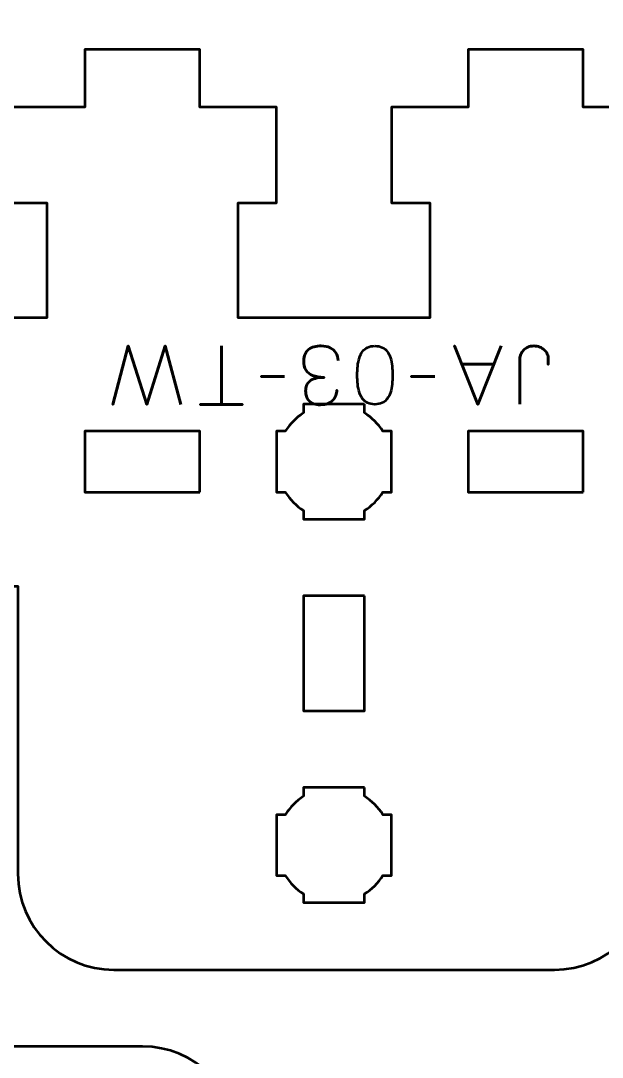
# Model space of a CAD drawing. Header units: centimetres. Extents: x -21 to 0, y -29.7 to 0.
# Drawn here: x -14.04 to -11, y -24.46 to -19.05 of the extents above; entities that cross this region are included whole.
import ezdxf

# ---------------------------------------------------------------- set-up
doc = ezdxf.new("R2010")
doc.units = ezdxf.units.CM
doc.header["$MEASUREMENT"] = 0
doc.layers.add('Layer 1', color=7, linetype='Continuous')

msp = doc.modelspace()

# ---------------------------------------------------------------- linework, layer by layer
at = {"layer": 'Layer 1', "color": 1, "lineweight": 53}
msp.add_open_spline([(-21.00003, -29.19995), (-21.00003, -29.19995), (-21.00003, -3.49992), (-21.00003, -3.49992), (-21.00003, -3.49992), (-21.00003, -3.41709), (-20.93286, -3.34992), (-20.85003, -3.34992), (-20.85003, -3.34992), (-20.7672, -3.34992), (-20.70003, -3.28275), (-20.70003, -3.19992), (-20.70003, -3.19992), (-20.70003, -3.11709), (-20.7672, -3.04992), (-20.85003, -3.04992), (-20.85003, -3.04992), (-20.93286, -3.04992), (-21.00003, -2.98275), (-21.00003, -2.89992), (-21.00003, -2.89992), (-21.00003, -2.81709), (-20.93286, -2.74992), (-20.85003, -2.74992), (-20.85003, -2.74992), (-20.7672, -2.74992), (-20.70003, -2.68275), (-20.70003, -2.59992), (-20.70003, -2.59992), (-20.70003, -2.51709), (-20.7672, -2.44992), (-20.85003, -2.44992), (-20.85003, -2.44992), (-20.93286, -2.44992), (-21.00003, -2.38275), (-21.00003, -2.29992), (-21.00003, -2.29992), (-21.00003, -2.21709), (-20.93286, -2.14992), (-20.85003, -2.14992), (-20.85003, -2.14992), (-20.7672, -2.14992), (-20.70003, -2.08275), (-20.70003, -1.99992), (-20.70003, -1.99992), (-20.70003, -1.91709), (-20.7672, -1.84992), (-20.85003, -1.84992), (-20.85003, -1.84992), (-20.93286, -1.84992), (-21.00003, -1.78275), (-21.00003, -1.69992), (-21.00003, -1.69992), (-21.00003, -1.61709), (-20.93286, -1.54992), (-20.85003, -1.54992), (-20.85003, -1.54992), (-20.7672, -1.54992), (-20.70003, -1.48275), (-20.70003, -1.39992), (-20.70003, -1.39992), (-20.70003, -1.31709), (-20.7672, -1.24992), (-20.85003, -1.24992), (-20.85003, -1.24992), (-20.93286, -1.24992), (-21.00003, -1.18275), (-21.00003, -1.09992), (-21.00003, -1.09992), (-21.00003, -1.09992), (-21.00003, -0.49992), (-21.00003, -0.49992), (-21.00003, -0.49992), (-21.00003, -0.22295), (-20.77694, 0.00004), (-20.49994, 0.00004), (-20.49994, 0.00004), (-20.49994, 0.00004), (-0.50008, 0.00004), (-0.50008, 0.00004), (-0.50008, 0.00004), (-0.22294, 0.00004), (0.00002, -0.22295), (0.00002, -0.49992), (0.00002, -0.49992), (0.00002, -0.49992), (0.00002, -29.19995), (0.00002, -29.19995), (0.00002, -29.19995), (0.00002, -29.47695), (-0.22294, -29.70004), (-0.50008, -29.70004), (-0.50008, -29.70004), (-0.50008, -29.70004), (-20.49994, -29.70004), (-20.49994, -29.70004), (-20.49994, -29.70004), (-20.77694, -29.70004), (-21.00003, -29.47695), (-21.00003, -29.19995)], degree=3, knots=[0, 0, 0, 0, 0.04, 0.04, 0.04, 0.04, 0.08, 0.08, 0.08, 0.08, 0.12, 0.12, 0.12, 0.12, 0.16, 0.16, 0.16, 0.16, 0.2, 0.2, 0.2, 0.2, 0.24, 0.24, 0.24, 0.24, 0.28, 0.28, 0.28, 0.28, 0.32, 0.32, 0.32, 0.32, 0.36, 0.36, 0.36, 0.36, 0.4, 0.4, 0.4, 0.4, 0.44, 0.44, 0.44, 0.44, 0.48, 0.48, 0.48, 0.48, 0.52, 0.52, 0.52, 0.52, 0.56, 0.56, 0.56, 0.56, 0.6, 0.6, 0.6, 0.6, 0.64, 0.64, 0.64, 0.64, 0.68, 0.68, 0.68, 0.68, 0.72, 0.72, 0.72, 0.72, 0.76, 0.76, 0.76, 0.76, 0.8, 0.8, 0.8, 0.8, 0.84, 0.84, 0.84, 0.84, 0.88, 0.88, 0.88, 0.88, 0.92, 0.92, 0.92, 0.92, 0.96, 0.96, 0.96, 0.96, 1, 1, 1, 1], dxfattribs=at)
at = {"layer": 'Layer 1', "lineweight": 53}
for points, knots in [([(-11.24995, -23.99999), (-10.97386, -23.99999), (-10.74995, -23.77608), (-10.74995, -23.49999), (-10.74995, -23.49999), (-10.74995, -23.49999), (-10.74995, -21.99999), (-10.74995, -21.99999), (-10.74995, -21.99999), (-10.74995, -21.99999), (-9.5999, -21.99999), (-9.5999, -21.99999), (-9.5999, -21.99999), (-9.32674, -21.99999), (-9.10468, -21.78079), (-9.1, -21.50874), (-9.1, -21.50874), (-9.1, -21.50874), (-9.6999, -21.50874), (-9.6999, -21.50874), (-9.6999, -21.50874), (-9.6999, -21.50874), (-9.6999, -21.19124), (-9.6999, -21.19124), (-9.6999, -21.19124), (-9.6999, -21.19124), (-9.10182, -21.19124), (-9.10182, -21.19124), (-9.10182, -21.19124), (-9.10182, -21.19124), (-9.1124, -19.19999), (-9.1124, -19.19999), (-9.1124, -19.19999), (-9.1124, -19.19999), (-9.6999, -19.19999), (-9.6999, -19.19999), (-9.6999, -19.19999), (-9.6999, -19.19999), (-9.6999, -19.49999), (-9.6999, -19.49999), (-9.6999, -19.49999), (-9.6999, -19.49999), (-10.09991, -19.49999), (-10.09991, -19.49999), (-10.09991, -19.49999), (-10.09991, -19.49999), (-10.09991, -19.99999), (-10.09991, -19.99999), (-10.09991, -19.99999), (-10.09991, -19.99999), (-9.89991, -20), (-9.89991, -20), (-9.89991, -20), (-9.89991, -20), (-9.89991, -20.59999), (-9.89991, -20.59999), (-9.89991, -20.59999), (-10.28324, -20.59999), (-10.51659, -20.59999), (-10.89992, -20.59999), (-10.89992, -20.59999), (-10.89992, -20.59999), (-10.89992, -20), (-10.89992, -20), (-10.89992, -20), (-10.89992, -20), (-10.69992, -19.99999), (-10.69992, -19.99999), (-10.69992, -19.99999), (-10.69992, -19.99999), (-10.69992, -19.49998), (-10.69992, -19.49998), (-10.69992, -19.49998), (-10.69992, -19.49998), (-11.09993, -19.49999), (-11.09993, -19.49999), (-11.09993, -19.49999), (-11.09993, -19.49999), (-11.09993, -19.19999), (-11.09993, -19.19999), (-11.09993, -19.19999), (-11.09993, -19.19999), (-11.69994, -19.19999), (-11.69994, -19.19999), (-11.69994, -19.19999), (-11.69994, -19.19999), (-11.69994, -19.49999), (-11.69994, -19.49999), (-11.69994, -19.49999), (-11.69994, -19.49999), (-12.09994, -19.49999), (-12.09994, -19.49999), (-12.09994, -19.49999), (-12.09994, -19.49999), (-12.09994, -19.99999), (-12.09994, -19.99999), (-12.09994, -19.99999), (-12.09994, -19.99999), (-11.89994, -20), (-11.89994, -20), (-11.89994, -20), (-11.89994, -20), (-11.89994, -20.59999), (-11.89994, -20.59999), (-11.89994, -20.59999), (-12.28328, -20.59999), (-12.51662, -20.59999), (-12.89996, -20.59999), (-12.89996, -20.59999), (-12.89996, -20.59999), (-12.89996, -20), (-12.89996, -20), (-12.89996, -20), (-12.89996, -20), (-12.69996, -19.99999), (-12.69996, -19.99999), (-12.69996, -19.99999), (-12.69996, -19.99999), (-12.69996, -19.49998), (-12.69996, -19.49998), (-12.69996, -19.49998), (-12.69996, -19.49998), (-13.09996, -19.49999), (-13.09996, -19.49999), (-13.09996, -19.49999), (-13.09996, -19.49999), (-13.09996, -19.19999), (-13.09996, -19.19999), (-13.09996, -19.19999), (-13.09996, -19.19999), (-13.69997, -19.19999), (-13.69997, -19.19999), (-13.69997, -19.19999), (-13.69997, -19.19999), (-13.69997, -19.49999), (-13.69997, -19.49999), (-13.69997, -19.49999), (-13.69997, -19.49999), (-14.09998, -19.49999), (-14.09998, -19.49999), (-14.09998, -19.49999), (-14.09998, -19.49999), (-14.09998, -19.99999), (-14.09998, -19.99999), (-14.09998, -19.99999), (-14.09998, -19.99999), (-13.89998, -20), (-13.89998, -20), (-13.89998, -20), (-13.89998, -20), (-13.89998, -20.59999), (-13.89998, -20.59999), (-13.89998, -20.59999), (-14.28331, -20.59999), (-14.51666, -20.59999), (-14.89999, -20.59999), (-14.89999, -20.59999), (-14.89999, -20.59999), (-14.89999, -20), (-14.89999, -20), (-14.89999, -20), (-14.89999, -20), (-14.69999, -19.99999), (-14.69999, -19.99999), (-14.69999, -19.99999), (-14.69999, -19.99999), (-14.69999, -19.49998), (-14.69999, -19.49998), (-14.69999, -19.49998), (-14.69999, -19.49998), (-15.1, -19.49999), (-15.1, -19.49999), (-15.1, -19.49999), (-15.1, -19.49999), (-15.1, -19.19999), (-15.1, -19.19999), (-15.1, -19.19999), (-15.1, -19.19999), (-15.70001, -19.19999), (-15.70001, -19.19999), (-15.70001, -19.19999), (-15.70001, -19.19999), (-15.70001, -19.49999), (-15.70001, -19.49999), (-15.70001, -19.49999), (-15.70001, -19.49999), (-15.70001, -19.49998), (-15.70001, -19.49998), (-15.70001, -19.49998), (-15.70001, -19.49998), (-15.70001, -21.19124), (-15.70001, -21.19124), (-15.70001, -21.19124), (-15.70001, -21.19124), (-15.1, -21.19124), (-15.1, -21.19124), (-15.1, -21.19124), (-15.1, -21.19124), (-15.1, -21.50874), (-15.1, -21.50874), (-15.1, -21.50874), (-15.1, -21.50874), (-15.6999, -21.50874), (-15.6999, -21.50874), (-15.6999, -21.50874), (-15.69522, -21.78079), (-15.47316, -21.99999), (-15.2, -21.99999), (-15.2, -21.99999), (-15.2, -21.99999), (-14.04995, -21.99999), (-14.04995, -21.99999), (-14.04995, -21.99999), (-14.04995, -21.99999), (-14.04995, -23.49999), (-14.04995, -23.49999), (-14.04995, -23.49999), (-14.04995, -23.77608), (-13.82604, -23.99999), (-13.54995, -23.99999)], [0, 0, 0, 0, 0.0181818, 0.0181818, 0.0181818, 0.0181818, 0.0363636, 0.0363636, 0.0363636, 0.0363636, 0.0545455, 0.0545455, 0.0545455, 0.0545455, 0.0727273, 0.0727273, 0.0727273, 0.0727273, 0.0909091, 0.0909091, 0.0909091, 0.0909091, 0.1090909, 0.1090909, 0.1090909, 0.1090909, 0.1272727, 0.1272727, 0.1272727, 0.1272727, 0.1454545, 0.1454545, 0.1454545, 0.1454545, 0.1636364, 0.1636364, 0.1636364, 0.1636364, 0.1818182, 0.1818182, 0.1818182, 0.1818182, 0.2, 0.2, 0.2, 0.2, 0.2181818, 0.2181818, 0.2181818, 0.2181818, 0.2363636, 0.2363636, 0.2363636, 0.2363636, 0.2545455, 0.2545455, 0.2545455, 0.2545455, 0.2727273, 0.2727273, 0.2727273, 0.2727273, 0.2909091, 0.2909091, 0.2909091, 0.2909091, 0.3090909, 0.3090909, 0.3090909, 0.3090909, 0.3272727, 0.3272727, 0.3272727, 0.3272727, 0.3454545, 0.3454545, 0.3454545, 0.3454545, 0.3636364, 0.3636364, 0.3636364, 0.3636364, 0.3818182, 0.3818182, 0.3818182, 0.3818182, 0.4, 0.4, 0.4, 0.4, 0.4181818, 0.4181818, 0.4181818, 0.4181818, 0.4363636, 0.4363636, 0.4363636, 0.4363636, 0.4545455, 0.4545455, 0.4545455, 0.4545455, 0.4727273, 0.4727273, 0.4727273, 0.4727273, 0.4909091, 0.4909091, 0.4909091, 0.4909091, 0.5090909, 0.5090909, 0.5090909, 0.5090909, 0.5272727, 0.5272727, 0.5272727, 0.5272727, 0.5454545, 0.5454545, 0.5454545, 0.5454545, 0.5636364, 0.5636364, 0.5636364, 0.5636364, 0.5818182, 0.5818182, 0.5818182, 0.5818182, 0.6, 0.6, 0.6, 0.6, 0.6181818, 0.6181818, 0.6181818, 0.6181818, 0.6363636, 0.6363636, 0.6363636, 0.6363636, 0.6545455, 0.6545455, 0.6545455, 0.6545455, 0.6727273, 0.6727273, 0.6727273, 0.6727273, 0.6909091, 0.6909091, 0.6909091, 0.6909091, 0.7090909, 0.7090909, 0.7090909, 0.7090909, 0.7272727, 0.7272727, 0.7272727, 0.7272727, 0.7454545, 0.7454545, 0.7454545, 0.7454545, 0.7636364, 0.7636364, 0.7636364, 0.7636364, 0.7818182, 0.7818182, 0.7818182, 0.7818182, 0.8, 0.8, 0.8, 0.8, 0.8181818, 0.8181818, 0.8181818, 0.8181818, 0.8363636, 0.8363636, 0.8363636, 0.8363636, 0.8545455, 0.8545455, 0.8545455, 0.8545455, 0.8727273, 0.8727273, 0.8727273, 0.8727273, 0.8909091, 0.8909091, 0.8909091, 0.8909091, 0.9090909, 0.9090909, 0.9090909, 0.9090909, 0.9272727, 0.9272727, 0.9272727, 0.9272727, 0.9454545, 0.9454545, 0.9454545, 0.9454545, 0.9636364, 0.9636364, 0.9636364, 0.9636364, 0.9818182, 0.9818182, 0.9818182, 0.9818182, 1, 1, 1, 1]), ([(-12.2412, -21.04999), (-12.2412, -21.04999), (-12.2412, -21.09543), (-12.2412, -21.09543), (-12.2412, -21.09543), (-12.20244, -21.11966), (-12.16962, -21.15249), (-12.14539, -21.19124), (-12.14539, -21.19124), (-12.14539, -21.19124), (-12.09994, -21.19124), (-12.09994, -21.19124), (-12.09994, -21.19124), (-12.09994, -21.19124), (-12.09994, -21.34999), (-12.09994, -21.34999), (-12.09994, -21.34999), (-12.09994, -21.34999), (-12.09994, -21.50874), (-12.09994, -21.50874), (-12.09994, -21.50874), (-12.09994, -21.50874), (-12.14539, -21.50874), (-12.14539, -21.50874), (-12.14539, -21.50874), (-12.16962, -21.54749), (-12.20244, -21.58032), (-12.2412, -21.60455), (-12.2412, -21.60455), (-12.2412, -21.60455), (-12.2412, -21.64999), (-12.2412, -21.64999), (-12.2412, -21.64999), (-12.2412, -21.64999), (-12.39995, -21.64999), (-12.39995, -21.64999), (-12.39995, -21.64999), (-12.39995, -21.64999), (-12.5587, -21.64999), (-12.5587, -21.64999), (-12.5587, -21.64999), (-12.5587, -21.64999), (-12.5587, -21.60455), (-12.5587, -21.60455), (-12.5587, -21.60455), (-12.59746, -21.58032), (-12.63028, -21.54749), (-12.65451, -21.50874), (-12.65451, -21.50874), (-12.65451, -21.50874), (-12.69996, -21.50874), (-12.69996, -21.50874), (-12.69996, -21.50874), (-12.69996, -21.50874), (-12.69996, -21.34999), (-12.69996, -21.34999), (-12.69996, -21.34999), (-12.69996, -21.34999), (-12.69996, -21.19124), (-12.69996, -21.19124), (-12.69996, -21.19124), (-12.69996, -21.19124), (-12.65451, -21.19124), (-12.65451, -21.19124), (-12.65451, -21.19124), (-12.63028, -21.15249), (-12.59746, -21.11966), (-12.5587, -21.09543), (-12.5587, -21.09543), (-12.5587, -21.09543), (-12.5587, -21.04999), (-12.5587, -21.04999), (-12.5587, -21.04999), (-12.5587, -21.04999), (-12.39995, -21.04999), (-12.39995, -21.04999), (-12.39995, -21.04999), (-12.39995, -21.04999), (-12.2412, -21.04999), (-12.2412, -21.04999)], [0, 0, 0, 0, 0.05, 0.05, 0.05, 0.05, 0.1, 0.1, 0.1, 0.1, 0.15, 0.15, 0.15, 0.15, 0.2, 0.2, 0.2, 0.2, 0.25, 0.25, 0.25, 0.25, 0.3, 0.3, 0.3, 0.3, 0.35, 0.35, 0.35, 0.35, 0.4, 0.4, 0.4, 0.4, 0.45, 0.45, 0.45, 0.45, 0.5, 0.5, 0.5, 0.5, 0.55, 0.55, 0.55, 0.55, 0.6, 0.6, 0.6, 0.6, 0.65, 0.65, 0.65, 0.65, 0.7, 0.7, 0.7, 0.7, 0.75, 0.75, 0.75, 0.75, 0.8, 0.8, 0.8, 0.8, 0.85, 0.85, 0.85, 0.85, 0.9, 0.9, 0.9, 0.9, 0.95, 0.95, 0.95, 0.95, 1, 1, 1, 1]), ([(-13.09996, -21.50874), (-13.09996, -21.50874), (-13.69997, -21.50874), (-13.69997, -21.50874), (-13.69997, -21.50874), (-13.69997, -21.50874), (-13.69997, -21.19124), (-13.69997, -21.19124), (-13.69997, -21.19124), (-13.69997, -21.19124), (-13.09996, -21.19124), (-13.09996, -21.19124), (-13.09996, -21.19124), (-13.09996, -21.19124), (-13.09996, -21.50874), (-13.09996, -21.50874)], [0, 0, 0, 0, 0.25, 0.25, 0.25, 0.25, 0.5, 0.5, 0.5, 0.5, 0.75, 0.75, 0.75, 0.75, 1, 1, 1, 1]), ([(-11.09993, -21.50874), (-11.09993, -21.50874), (-11.69994, -21.50874), (-11.69994, -21.50874), (-11.69994, -21.50874), (-11.69994, -21.50874), (-11.69994, -21.19124), (-11.69994, -21.19124), (-11.69994, -21.19124), (-11.69994, -21.19124), (-11.09993, -21.19124), (-11.09993, -21.19124), (-11.09993, -21.19124), (-11.09993, -21.19124), (-11.09993, -21.50874), (-11.09993, -21.50874)], [0, 0, 0, 0, 0.25, 0.25, 0.25, 0.25, 0.5, 0.5, 0.5, 0.5, 0.75, 0.75, 0.75, 0.75, 1, 1, 1, 1]), ([(-12.24118, -22.04999), (-12.24118, -22.04999), (-12.24118, -22.65), (-12.24118, -22.65), (-12.24118, -22.65), (-12.24118, -22.65), (-12.55868, -22.65), (-12.55868, -22.65), (-12.55868, -22.65), (-12.55868, -22.65), (-12.55868, -22.04999), (-12.55868, -22.04999), (-12.55868, -22.04999), (-12.55868, -22.04999), (-12.24118, -22.04999), (-12.24118, -22.04999)], [0, 0, 0, 0, 0.25, 0.25, 0.25, 0.25, 0.5, 0.5, 0.5, 0.5, 0.75, 0.75, 0.75, 0.75, 1, 1, 1, 1]), ([(-17.35005, -22.40001), (-17.62614, -22.40001), (-17.85005, -22.62392), (-17.85005, -22.90001), (-17.85005, -22.90001), (-17.85005, -22.90001), (-17.85005, -24.40001), (-17.85005, -24.40001), (-17.85005, -24.40001), (-17.85005, -24.40001), (-19.0001, -24.40001), (-19.0001, -24.40001), (-19.0001, -24.40001), (-19.27326, -24.40001), (-19.49532, -24.61921), (-19.5, -24.89126), (-19.5, -24.89126), (-19.5, -24.89126), (-18.9001, -24.89126), (-18.9001, -24.89126), (-18.9001, -24.89126), (-18.9001, -24.89126), (-18.9001, -25.20876), (-18.9001, -25.20876), (-18.9001, -25.20876), (-18.9001, -25.20876), (-19.49818, -25.20876), (-19.49818, -25.20876), (-19.49818, -25.20876), (-19.49818, -25.20876), (-19.4876, -27.20001), (-19.4876, -27.20001), (-19.4876, -27.20001), (-19.4876, -27.20001), (-18.9001, -27.20001), (-18.9001, -27.20001), (-18.9001, -27.20001), (-18.9001, -27.20001), (-18.9001, -26.90001), (-18.9001, -26.90001), (-18.9001, -26.90001), (-18.9001, -26.90001), (-18.50009, -26.90001), (-18.50009, -26.90001), (-18.50009, -26.90001), (-18.50009, -26.90001), (-18.50009, -26.40001), (-18.50009, -26.40001), (-18.50009, -26.40001), (-18.50009, -26.40001), (-18.70009, -26.4), (-18.70009, -26.4), (-18.70009, -26.4), (-18.70009, -26.4), (-18.70009, -25.80001), (-18.70009, -25.80001), (-18.70009, -25.80001), (-18.31676, -25.80001), (-18.08341, -25.80001), (-17.70008, -25.80001), (-17.70008, -25.80001), (-17.70008, -25.80001), (-17.70008, -26.4), (-17.70008, -26.4), (-17.70008, -26.4), (-17.70008, -26.4), (-17.90008, -26.40001), (-17.90008, -26.40001), (-17.90008, -26.40001), (-17.90008, -26.40001), (-17.90008, -26.90002), (-17.90008, -26.90002), (-17.90008, -26.90002), (-17.90008, -26.90002), (-17.50007, -26.90001), (-17.50007, -26.90001), (-17.50007, -26.90001), (-17.50007, -26.90001), (-17.50007, -27.20001), (-17.50007, -27.20001), (-17.50007, -27.20001), (-17.50007, -27.20001), (-16.90006, -27.20001), (-16.90006, -27.20001), (-16.90006, -27.20001), (-16.90006, -27.20001), (-16.90006, -26.90001), (-16.90006, -26.90001), (-16.90006, -26.90001), (-16.90006, -26.90001), (-16.50006, -26.90001), (-16.50006, -26.90001), (-16.50006, -26.90001), (-16.50006, -26.90001), (-16.50006, -26.40001), (-16.50006, -26.40001), (-16.50006, -26.40001), (-16.50006, -26.40001), (-16.70006, -26.4), (-16.70006, -26.4), (-16.70006, -26.4), (-16.70006, -26.4), (-16.70006, -25.80001), (-16.70006, -25.80001), (-16.70006, -25.80001), (-16.31672, -25.80001), (-16.08338, -25.80001), (-15.70004, -25.80001), (-15.70004, -25.80001), (-15.70004, -25.80001), (-15.70004, -26.4), (-15.70004, -26.4), (-15.70004, -26.4), (-15.70004, -26.4), (-15.90004, -26.40001), (-15.90004, -26.40001), (-15.90004, -26.40001), (-15.90004, -26.40001), (-15.90004, -26.90002), (-15.90004, -26.90002), (-15.90004, -26.90002), (-15.90004, -26.90002), (-15.50004, -26.90001), (-15.50004, -26.90001), (-15.50004, -26.90001), (-15.50004, -26.90001), (-15.50004, -27.20001), (-15.50004, -27.20001), (-15.50004, -27.20001), (-15.50004, -27.20001), (-14.90003, -27.20001), (-14.90003, -27.20001), (-14.90003, -27.20001), (-14.90003, -27.20001), (-14.90003, -26.90001), (-14.90003, -26.90001), (-14.90003, -26.90001), (-14.90003, -26.90001), (-14.50002, -26.90001), (-14.50002, -26.90001), (-14.50002, -26.90001), (-14.50002, -26.90001), (-14.50002, -26.40001), (-14.50002, -26.40001), (-14.50002, -26.40001), (-14.50002, -26.40001), (-14.70002, -26.4), (-14.70002, -26.4), (-14.70002, -26.4), (-14.70002, -26.4), (-14.70002, -25.80001), (-14.70002, -25.80001), (-14.70002, -25.80001), (-14.31669, -25.80001), (-14.08334, -25.80001), (-13.70001, -25.80001), (-13.70001, -25.80001), (-13.70001, -25.80001), (-13.70001, -26.4), (-13.70001, -26.4), (-13.70001, -26.4), (-13.70001, -26.4), (-13.90001, -26.40001), (-13.90001, -26.40001), (-13.90001, -26.40001), (-13.90001, -26.40001), (-13.90001, -26.90002), (-13.90001, -26.90002), (-13.90001, -26.90002), (-13.90001, -26.90002), (-13.5, -26.90001), (-13.5, -26.90001), (-13.5, -26.90001), (-13.5, -26.90001), (-13.5, -27.20001), (-13.5, -27.20001), (-13.5, -27.20001), (-13.5, -27.20001), (-12.89999, -27.20001), (-12.89999, -27.20001), (-12.89999, -27.20001), (-12.89999, -27.20001), (-12.89999, -26.90001), (-12.89999, -26.90001), (-12.89999, -26.90001), (-12.89999, -26.90001), (-12.89999, -26.90002), (-12.89999, -26.90002), (-12.89999, -26.90002), (-12.89999, -26.90002), (-12.89999, -25.20876), (-12.89999, -25.20876), (-12.89999, -25.20876), (-12.89999, -25.20876), (-13.5, -25.20876), (-13.5, -25.20876), (-13.5, -25.20876), (-13.5, -25.20876), (-13.5, -24.89126), (-13.5, -24.89126), (-13.5, -24.89126), (-13.5, -24.89126), (-12.9001, -24.89126), (-12.9001, -24.89126), (-12.9001, -24.89126), (-12.90478, -24.61921), (-13.12684, -24.40001), (-13.4, -24.40001), (-13.4, -24.40001), (-13.4, -24.40001), (-14.55005, -24.40001), (-14.55005, -24.40001), (-14.55005, -24.40001), (-14.55005, -24.40001), (-14.55005, -22.90001), (-14.55005, -22.90001), (-14.55005, -22.90001), (-14.55005, -22.62392), (-14.77396, -22.40001), (-15.05005, -22.40001)], [0, 0, 0, 0, 0.0181818, 0.0181818, 0.0181818, 0.0181818, 0.0363636, 0.0363636, 0.0363636, 0.0363636, 0.0545455, 0.0545455, 0.0545455, 0.0545455, 0.0727273, 0.0727273, 0.0727273, 0.0727273, 0.0909091, 0.0909091, 0.0909091, 0.0909091, 0.1090909, 0.1090909, 0.1090909, 0.1090909, 0.1272727, 0.1272727, 0.1272727, 0.1272727, 0.1454545, 0.1454545, 0.1454545, 0.1454545, 0.1636364, 0.1636364, 0.1636364, 0.1636364, 0.1818182, 0.1818182, 0.1818182, 0.1818182, 0.2, 0.2, 0.2, 0.2, 0.2181818, 0.2181818, 0.2181818, 0.2181818, 0.2363636, 0.2363636, 0.2363636, 0.2363636, 0.2545455, 0.2545455, 0.2545455, 0.2545455, 0.2727273, 0.2727273, 0.2727273, 0.2727273, 0.2909091, 0.2909091, 0.2909091, 0.2909091, 0.3090909, 0.3090909, 0.3090909, 0.3090909, 0.3272727, 0.3272727, 0.3272727, 0.3272727, 0.3454545, 0.3454545, 0.3454545, 0.3454545, 0.3636364, 0.3636364, 0.3636364, 0.3636364, 0.3818182, 0.3818182, 0.3818182, 0.3818182, 0.4, 0.4, 0.4, 0.4, 0.4181818, 0.4181818, 0.4181818, 0.4181818, 0.4363636, 0.4363636, 0.4363636, 0.4363636, 0.4545455, 0.4545455, 0.4545455, 0.4545455, 0.4727273, 0.4727273, 0.4727273, 0.4727273, 0.4909091, 0.4909091, 0.4909091, 0.4909091, 0.5090909, 0.5090909, 0.5090909, 0.5090909, 0.5272727, 0.5272727, 0.5272727, 0.5272727, 0.5454545, 0.5454545, 0.5454545, 0.5454545, 0.5636364, 0.5636364, 0.5636364, 0.5636364, 0.5818182, 0.5818182, 0.5818182, 0.5818182, 0.6, 0.6, 0.6, 0.6, 0.6181818, 0.6181818, 0.6181818, 0.6181818, 0.6363636, 0.6363636, 0.6363636, 0.6363636, 0.6545455, 0.6545455, 0.6545455, 0.6545455, 0.6727273, 0.6727273, 0.6727273, 0.6727273, 0.6909091, 0.6909091, 0.6909091, 0.6909091, 0.7090909, 0.7090909, 0.7090909, 0.7090909, 0.7272727, 0.7272727, 0.7272727, 0.7272727, 0.7454545, 0.7454545, 0.7454545, 0.7454545, 0.7636364, 0.7636364, 0.7636364, 0.7636364, 0.7818182, 0.7818182, 0.7818182, 0.7818182, 0.8, 0.8, 0.8, 0.8, 0.8181818, 0.8181818, 0.8181818, 0.8181818, 0.8363636, 0.8363636, 0.8363636, 0.8363636, 0.8545455, 0.8545455, 0.8545455, 0.8545455, 0.8727273, 0.8727273, 0.8727273, 0.8727273, 0.8909091, 0.8909091, 0.8909091, 0.8909091, 0.9090909, 0.9090909, 0.9090909, 0.9090909, 0.9272727, 0.9272727, 0.9272727, 0.9272727, 0.9454545, 0.9454545, 0.9454545, 0.9454545, 0.9636364, 0.9636364, 0.9636364, 0.9636364, 0.9818182, 0.9818182, 0.9818182, 0.9818182, 1, 1, 1, 1]), ([(-9.75005, -22.50001), (-10.02614, -22.50001), (-10.25005, -22.72392), (-10.25005, -23.00001), (-10.25005, -23.00001), (-10.25005, -23.00001), (-10.25005, -24.50001), (-10.25005, -24.50001), (-10.25005, -24.50001), (-10.25005, -24.50001), (-11.4001, -24.50001), (-11.4001, -24.50001), (-11.4001, -24.50001), (-11.67326, -24.50001), (-11.89532, -24.71921), (-11.9, -24.99126), (-11.9, -24.99126), (-11.9, -24.99126), (-11.3001, -24.99126), (-11.3001, -24.99126), (-11.3001, -24.99126), (-11.3001, -24.99126), (-11.3001, -25.30876), (-11.3001, -25.30876), (-11.3001, -25.30876), (-11.3001, -25.30876), (-11.89818, -25.30876), (-11.89818, -25.30876), (-11.89818, -25.30876), (-11.89818, -25.30876), (-11.8876, -27.30001), (-11.8876, -27.30001), (-11.8876, -27.30001), (-11.8876, -27.30001), (-11.3001, -27.30001), (-11.3001, -27.30001), (-11.3001, -27.30001), (-11.3001, -27.30001), (-11.3001, -27.00001), (-11.3001, -27.00001), (-11.3001, -27.00001), (-11.3001, -27.00001), (-10.90009, -27.00001), (-10.90009, -27.00001), (-10.90009, -27.00001), (-10.90009, -27.00001), (-10.90009, -26.50001), (-10.90009, -26.50001), (-10.90009, -26.50001), (-10.90009, -26.50001), (-11.10009, -26.5), (-11.10009, -26.5), (-11.10009, -26.5), (-11.10009, -26.5), (-11.10009, -25.90001), (-11.10009, -25.90001), (-11.10009, -25.90001), (-10.71676, -25.90001), (-10.48341, -25.90001), (-10.10008, -25.90001), (-10.10008, -25.90001), (-10.10008, -25.90001), (-10.10008, -26.5), (-10.10008, -26.5), (-10.10008, -26.5), (-10.10008, -26.5), (-10.30008, -26.50001), (-10.30008, -26.50001), (-10.30008, -26.50001), (-10.30008, -26.50001), (-10.30008, -27.00002), (-10.30008, -27.00002), (-10.30008, -27.00002), (-10.30008, -27.00002), (-9.90007, -27.00001), (-9.90007, -27.00001), (-9.90007, -27.00001), (-9.90007, -27.00001), (-9.90007, -27.30001), (-9.90007, -27.30001), (-9.90007, -27.30001), (-9.90007, -27.30001), (-9.30006, -27.30001), (-9.30006, -27.30001), (-9.30006, -27.30001), (-9.30006, -27.30001), (-9.30006, -27.00001), (-9.30006, -27.00001), (-9.30006, -27.00001), (-9.30006, -27.00001), (-8.90006, -27.00001), (-8.90006, -27.00001), (-8.90006, -27.00001), (-8.90006, -27.00001), (-8.90006, -26.50001), (-8.90006, -26.50001), (-8.90006, -26.50001), (-8.90006, -26.50001), (-9.10006, -26.5), (-9.10006, -26.5), (-9.10006, -26.5), (-9.10006, -26.5), (-9.10006, -25.90001), (-9.10006, -25.90001), (-9.10006, -25.90001), (-8.71672, -25.90001), (-8.48338, -25.90001), (-8.10004, -25.90001), (-8.10004, -25.90001), (-8.10004, -25.90001), (-8.10004, -26.5), (-8.10004, -26.5), (-8.10004, -26.5), (-8.10004, -26.5), (-8.30004, -26.50001), (-8.30004, -26.50001), (-8.30004, -26.50001), (-8.30004, -26.50001), (-8.30004, -27.00002), (-8.30004, -27.00002), (-8.30004, -27.00002), (-8.30004, -27.00002), (-7.90004, -27.00001), (-7.90004, -27.00001), (-7.90004, -27.00001), (-7.90004, -27.00001), (-7.90004, -27.30001), (-7.90004, -27.30001), (-7.90004, -27.30001), (-7.90004, -27.30001), (-7.30003, -27.30001), (-7.30003, -27.30001), (-7.30003, -27.30001), (-7.30003, -27.30001), (-7.30003, -27.00001), (-7.30003, -27.00001), (-7.30003, -27.00001), (-7.30003, -27.00001), (-6.90002, -27.00001), (-6.90002, -27.00001), (-6.90002, -27.00001), (-6.90002, -27.00001), (-6.90002, -26.50001), (-6.90002, -26.50001), (-6.90002, -26.50001), (-6.90002, -26.50001), (-7.10002, -26.5), (-7.10002, -26.5), (-7.10002, -26.5), (-7.10002, -26.5), (-7.10002, -25.90001), (-7.10002, -25.90001), (-7.10002, -25.90001), (-6.71669, -25.90001), (-6.48334, -25.90001), (-6.10001, -25.90001), (-6.10001, -25.90001), (-6.10001, -25.90001), (-6.10001, -26.5), (-6.10001, -26.5), (-6.10001, -26.5), (-6.10001, -26.5), (-6.30001, -26.50001), (-6.30001, -26.50001), (-6.30001, -26.50001), (-6.30001, -26.50001), (-6.30001, -27.00002), (-6.30001, -27.00002), (-6.30001, -27.00002), (-6.30001, -27.00002), (-5.9, -27.00001), (-5.9, -27.00001), (-5.9, -27.00001), (-5.9, -27.00001), (-5.9, -27.30001), (-5.9, -27.30001), (-5.9, -27.30001), (-5.9, -27.30001), (-5.29999, -27.30001), (-5.29999, -27.30001), (-5.29999, -27.30001), (-5.29999, -27.30001), (-5.29999, -27.00001), (-5.29999, -27.00001), (-5.29999, -27.00001), (-5.29999, -27.00001), (-5.29999, -27.00002), (-5.29999, -27.00002), (-5.29999, -27.00002), (-5.29999, -27.00002), (-5.29999, -25.30876), (-5.29999, -25.30876), (-5.29999, -25.30876), (-5.29999, -25.30876), (-5.9, -25.30876), (-5.9, -25.30876), (-5.9, -25.30876), (-5.9, -25.30876), (-5.9, -24.99126), (-5.9, -24.99126), (-5.9, -24.99126), (-5.9, -24.99126), (-5.3001, -24.99126), (-5.3001, -24.99126), (-5.3001, -24.99126), (-5.30478, -24.71921), (-5.52684, -24.50001), (-5.8, -24.50001), (-5.8, -24.50001), (-5.8, -24.50001), (-6.95005, -24.50001), (-6.95005, -24.50001), (-6.95005, -24.50001), (-6.95005, -24.50001), (-6.95005, -23.00001), (-6.95005, -23.00001), (-6.95005, -23.00001), (-6.95005, -22.72392), (-7.17396, -22.50001), (-7.45005, -22.50001)], [0, 0, 0, 0, 0.0181818, 0.0181818, 0.0181818, 0.0181818, 0.0363636, 0.0363636, 0.0363636, 0.0363636, 0.0545455, 0.0545455, 0.0545455, 0.0545455, 0.0727273, 0.0727273, 0.0727273, 0.0727273, 0.0909091, 0.0909091, 0.0909091, 0.0909091, 0.1090909, 0.1090909, 0.1090909, 0.1090909, 0.1272727, 0.1272727, 0.1272727, 0.1272727, 0.1454545, 0.1454545, 0.1454545, 0.1454545, 0.1636364, 0.1636364, 0.1636364, 0.1636364, 0.1818182, 0.1818182, 0.1818182, 0.1818182, 0.2, 0.2, 0.2, 0.2, 0.2181818, 0.2181818, 0.2181818, 0.2181818, 0.2363636, 0.2363636, 0.2363636, 0.2363636, 0.2545455, 0.2545455, 0.2545455, 0.2545455, 0.2727273, 0.2727273, 0.2727273, 0.2727273, 0.2909091, 0.2909091, 0.2909091, 0.2909091, 0.3090909, 0.3090909, 0.3090909, 0.3090909, 0.3272727, 0.3272727, 0.3272727, 0.3272727, 0.3454545, 0.3454545, 0.3454545, 0.3454545, 0.3636364, 0.3636364, 0.3636364, 0.3636364, 0.3818182, 0.3818182, 0.3818182, 0.3818182, 0.4, 0.4, 0.4, 0.4, 0.4181818, 0.4181818, 0.4181818, 0.4181818, 0.4363636, 0.4363636, 0.4363636, 0.4363636, 0.4545455, 0.4545455, 0.4545455, 0.4545455, 0.4727273, 0.4727273, 0.4727273, 0.4727273, 0.4909091, 0.4909091, 0.4909091, 0.4909091, 0.5090909, 0.5090909, 0.5090909, 0.5090909, 0.5272727, 0.5272727, 0.5272727, 0.5272727, 0.5454545, 0.5454545, 0.5454545, 0.5454545, 0.5636364, 0.5636364, 0.5636364, 0.5636364, 0.5818182, 0.5818182, 0.5818182, 0.5818182, 0.6, 0.6, 0.6, 0.6, 0.6181818, 0.6181818, 0.6181818, 0.6181818, 0.6363636, 0.6363636, 0.6363636, 0.6363636, 0.6545455, 0.6545455, 0.6545455, 0.6545455, 0.6727273, 0.6727273, 0.6727273, 0.6727273, 0.6909091, 0.6909091, 0.6909091, 0.6909091, 0.7090909, 0.7090909, 0.7090909, 0.7090909, 0.7272727, 0.7272727, 0.7272727, 0.7272727, 0.7454545, 0.7454545, 0.7454545, 0.7454545, 0.7636364, 0.7636364, 0.7636364, 0.7636364, 0.7818182, 0.7818182, 0.7818182, 0.7818182, 0.8, 0.8, 0.8, 0.8, 0.8181818, 0.8181818, 0.8181818, 0.8181818, 0.8363636, 0.8363636, 0.8363636, 0.8363636, 0.8545455, 0.8545455, 0.8545455, 0.8545455, 0.8727273, 0.8727273, 0.8727273, 0.8727273, 0.8909091, 0.8909091, 0.8909091, 0.8909091, 0.9090909, 0.9090909, 0.9090909, 0.9090909, 0.9272727, 0.9272727, 0.9272727, 0.9272727, 0.9454545, 0.9454545, 0.9454545, 0.9454545, 0.9636364, 0.9636364, 0.9636364, 0.9636364, 0.9818182, 0.9818182, 0.9818182, 0.9818182, 1, 1, 1, 1]), ([(-12.2412, -23.04999), (-12.2412, -23.04999), (-12.2412, -23.09543), (-12.2412, -23.09543), (-12.2412, -23.09543), (-12.20244, -23.11966), (-12.16962, -23.15249), (-12.14539, -23.19124), (-12.14539, -23.19124), (-12.14539, -23.19124), (-12.09994, -23.19124), (-12.09994, -23.19124), (-12.09994, -23.19124), (-12.09994, -23.19124), (-12.09994, -23.34999), (-12.09994, -23.34999), (-12.09994, -23.34999), (-12.09994, -23.34999), (-12.09994, -23.50874), (-12.09994, -23.50874), (-12.09994, -23.50874), (-12.09994, -23.50874), (-12.14539, -23.50874), (-12.14539, -23.50874), (-12.14539, -23.50874), (-12.16962, -23.54749), (-12.20244, -23.58032), (-12.2412, -23.60455), (-12.2412, -23.60455), (-12.2412, -23.60455), (-12.2412, -23.64999), (-12.2412, -23.64999), (-12.2412, -23.64999), (-12.2412, -23.64999), (-12.39995, -23.64999), (-12.39995, -23.64999), (-12.39995, -23.64999), (-12.39995, -23.64999), (-12.5587, -23.64999), (-12.5587, -23.64999), (-12.5587, -23.64999), (-12.5587, -23.64999), (-12.5587, -23.60455), (-12.5587, -23.60455), (-12.5587, -23.60455), (-12.59746, -23.58032), (-12.63028, -23.54749), (-12.65451, -23.50874), (-12.65451, -23.50874), (-12.65451, -23.50874), (-12.69996, -23.50874), (-12.69996, -23.50874), (-12.69996, -23.50874), (-12.69996, -23.50874), (-12.69996, -23.34999), (-12.69996, -23.34999), (-12.69996, -23.34999), (-12.69996, -23.34999), (-12.69996, -23.19124), (-12.69996, -23.19124), (-12.69996, -23.19124), (-12.69996, -23.19124), (-12.65451, -23.19124), (-12.65451, -23.19124), (-12.65451, -23.19124), (-12.63028, -23.15249), (-12.59746, -23.11966), (-12.5587, -23.09543), (-12.5587, -23.09543), (-12.5587, -23.09543), (-12.5587, -23.04999), (-12.5587, -23.04999), (-12.5587, -23.04999), (-12.5587, -23.04999), (-12.39995, -23.04999), (-12.39995, -23.04999), (-12.39995, -23.04999), (-12.39995, -23.04999), (-12.2412, -23.04999), (-12.2412, -23.04999)], [0, 0, 0, 0, 0.05, 0.05, 0.05, 0.05, 0.1, 0.1, 0.1, 0.1, 0.15, 0.15, 0.15, 0.15, 0.2, 0.2, 0.2, 0.2, 0.25, 0.25, 0.25, 0.25, 0.3, 0.3, 0.3, 0.3, 0.35, 0.35, 0.35, 0.35, 0.4, 0.4, 0.4, 0.4, 0.45, 0.45, 0.45, 0.45, 0.5, 0.5, 0.5, 0.5, 0.55, 0.55, 0.55, 0.55, 0.6, 0.6, 0.6, 0.6, 0.65, 0.65, 0.65, 0.65, 0.7, 0.7, 0.7, 0.7, 0.75, 0.75, 0.75, 0.75, 0.8, 0.8, 0.8, 0.8, 0.85, 0.85, 0.85, 0.85, 0.9, 0.9, 0.9, 0.9, 0.95, 0.95, 0.95, 0.95, 1, 1, 1, 1])]:
    msp.add_open_spline(points, degree=3, knots=knots, dxfattribs=at)
at = {"layer": 'Layer 1', "color": 5, "lineweight": 53}
for points, knots in [([(-13.20026, -21.05132), (-13.20026, -21.05132), (-13.28069, -20.7461), (-13.28069, -20.7461), (-13.28069, -20.7461), (-13.28069, -20.7461), (-13.37763, -21.05132), (-13.37763, -21.05132), (-13.37763, -21.05132), (-13.37763, -21.05132), (-13.47459, -20.7461), (-13.47459, -20.7461), (-13.47459, -20.7461), (-13.47459, -20.7461), (-13.55502, -21.05132), (-13.55502, -21.05132), (-13.55502, -21.05132), (-13.55502, -21.05132), (-13.47459, -20.7461), (-13.47459, -20.7461), (-13.47459, -20.7461), (-13.47459, -20.7461), (-13.37763, -21.05132), (-13.37763, -21.05132), (-13.37763, -21.05132), (-13.37763, -21.05132), (-13.28069, -20.7461), (-13.28069, -20.7461), (-13.28069, -20.7461), (-13.28069, -20.7461), (-13.20026, -21.05132), (-13.20026, -21.05132)], [0, 0, 0, 0, 0.125, 0.125, 0.125, 0.125, 0.25, 0.25, 0.25, 0.25, 0.375, 0.375, 0.375, 0.375, 0.5, 0.5, 0.5, 0.5, 0.625, 0.625, 0.625, 0.625, 0.75, 0.75, 0.75, 0.75, 0.875, 0.875, 0.875, 0.875, 1, 1, 1, 1]), ([(-12.98775, -20.7461), (-12.98775, -20.7461), (-12.98775, -21.05132), (-12.98775, -21.05132), (-12.98775, -21.05132), (-12.98775, -21.05132), (-12.87811, -21.05132), (-12.87811, -21.05132), (-12.87811, -21.05132), (-12.87811, -21.05132), (-13.09824, -21.05132), (-13.09824, -21.05132), (-13.09824, -21.05132), (-13.09824, -21.05132), (-12.98775, -21.05132), (-12.98775, -21.05132), (-12.98775, -21.05132), (-12.98775, -21.05132), (-12.98775, -20.7461), (-12.98775, -20.7461)], [0, 0, 0, 0, 0.2, 0.2, 0.2, 0.2, 0.4, 0.4, 0.4, 0.4, 0.6, 0.6, 0.6, 0.6, 0.8, 0.8, 0.8, 0.8, 1, 1, 1, 1]), ([(-12.37942, -20.82272), (-12.37949, -20.80748), (-12.38302, -20.79422), (-12.39, -20.78272), (-12.39, -20.78272), (-12.39699, -20.77129), (-12.40694, -20.76233), (-12.41992, -20.75591), (-12.41992, -20.75591), (-12.4329, -20.74949), (-12.44849, -20.74624), (-12.46663, -20.7461), (-12.46663, -20.7461), (-12.48024, -20.7461), (-12.49259, -20.74751), (-12.50381, -20.75047), (-12.50381, -20.75047), (-12.51496, -20.75344), (-12.52455, -20.75802), (-12.53267, -20.7643), (-12.53267, -20.7643), (-12.54078, -20.77058), (-12.54699, -20.7787), (-12.55143, -20.78857), (-12.55143, -20.78857), (-12.55581, -20.79852), (-12.55799, -20.81045), (-12.55806, -20.82442), (-12.55806, -20.82442), (-12.55814, -20.84304), (-12.55433, -20.85878), (-12.54678, -20.87155), (-12.54678, -20.87155), (-12.53923, -20.88432), (-12.52751, -20.89391), (-12.51178, -20.90047), (-12.51178, -20.90047), (-12.49605, -20.90704), (-12.47587, -20.91035), (-12.45139, -20.91035), (-12.45139, -20.91035), (-12.46966, -20.91028), (-12.48497, -20.91197), (-12.49746, -20.91543), (-12.49746, -20.91543), (-12.50988, -20.91889), (-12.51982, -20.92376), (-12.5273, -20.93011), (-12.5273, -20.93011), (-12.53478, -20.93639), (-12.54021, -20.94387), (-12.54346, -20.95247), (-12.54346, -20.95247), (-12.54678, -20.96101), (-12.5484, -20.97039), (-12.54833, -20.98062), (-12.54833, -20.98062), (-12.5484, -20.99086), (-12.54699, -21.00031), (-12.54417, -21.00906), (-12.54417, -21.00906), (-12.54141, -21.01781), (-12.5369, -21.0255), (-12.53076, -21.03206), (-12.53076, -21.03206), (-12.52462, -21.03862), (-12.51651, -21.04377), (-12.50656, -21.04744), (-12.50656, -21.04744), (-12.49654, -21.05111), (-12.48433, -21.05294), (-12.47001, -21.05301), (-12.47001, -21.05301), (-12.45576, -21.05294), (-12.44327, -21.05083), (-12.43269, -21.04673), (-12.43269, -21.04673), (-12.42203, -21.04264), (-12.41329, -21.03707), (-12.40623, -21.02994), (-12.40623, -21.02994), (-12.39925, -21.02282), (-12.39402, -21.0147), (-12.39057, -21.00553), (-12.39057, -21.00553), (-12.38704, -20.99636), (-12.38535, -20.98662), (-12.38535, -20.97639), (-12.38535, -20.97639), (-12.38535, -20.98662), (-12.38704, -20.99636), (-12.39057, -21.00553), (-12.39057, -21.00553), (-12.39402, -21.0147), (-12.39925, -21.02282), (-12.40623, -21.02994), (-12.40623, -21.02994), (-12.41329, -21.03707), (-12.42203, -21.04264), (-12.43269, -21.04673), (-12.43269, -21.04673), (-12.44327, -21.05083), (-12.45576, -21.05294), (-12.47001, -21.05301), (-12.47001, -21.05301), (-12.48433, -21.05294), (-12.49654, -21.05111), (-12.50656, -21.04744), (-12.50656, -21.04744), (-12.51651, -21.04377), (-12.52462, -21.03862), (-12.53076, -21.03206), (-12.53076, -21.03206), (-12.5369, -21.0255), (-12.54141, -21.01781), (-12.54417, -21.00906), (-12.54417, -21.00906), (-12.54699, -21.00031), (-12.5484, -20.99086), (-12.54833, -20.98062), (-12.54833, -20.98062), (-12.5484, -20.97039), (-12.54678, -20.96101), (-12.54346, -20.95247), (-12.54346, -20.95247), (-12.54021, -20.94387), (-12.53478, -20.93639), (-12.5273, -20.93011), (-12.5273, -20.93011), (-12.51982, -20.92376), (-12.50988, -20.91889), (-12.49746, -20.91543), (-12.49746, -20.91543), (-12.48497, -20.91197), (-12.46966, -20.91028), (-12.45139, -20.91035), (-12.45139, -20.91035), (-12.47587, -20.91035), (-12.49605, -20.90704), (-12.51178, -20.90047), (-12.51178, -20.90047), (-12.52751, -20.89391), (-12.53923, -20.88432), (-12.54678, -20.87155), (-12.54678, -20.87155), (-12.55433, -20.85878), (-12.55814, -20.84304), (-12.55806, -20.82442), (-12.55806, -20.82442), (-12.55799, -20.81045), (-12.55581, -20.79852), (-12.55143, -20.78857), (-12.55143, -20.78857), (-12.54699, -20.7787), (-12.54078, -20.77058), (-12.53267, -20.7643), (-12.53267, -20.7643), (-12.52455, -20.75802), (-12.51496, -20.75344), (-12.50381, -20.75047), (-12.50381, -20.75047), (-12.49259, -20.74751), (-12.48024, -20.7461), (-12.46663, -20.7461), (-12.46663, -20.7461), (-12.44849, -20.74624), (-12.4329, -20.74949), (-12.41992, -20.75591), (-12.41992, -20.75591), (-12.40694, -20.76233), (-12.39699, -20.77129), (-12.39, -20.78272), (-12.39, -20.78272), (-12.38302, -20.79422), (-12.37949, -20.80748), (-12.37942, -20.82272)], [0, 0, 0, 0, 0.0227273, 0.0227273, 0.0227273, 0.0227273, 0.0454545, 0.0454545, 0.0454545, 0.0454545, 0.0681818, 0.0681818, 0.0681818, 0.0681818, 0.0909091, 0.0909091, 0.0909091, 0.0909091, 0.1136364, 0.1136364, 0.1136364, 0.1136364, 0.1363636, 0.1363636, 0.1363636, 0.1363636, 0.1590909, 0.1590909, 0.1590909, 0.1590909, 0.1818182, 0.1818182, 0.1818182, 0.1818182, 0.2045455, 0.2045455, 0.2045455, 0.2045455, 0.2272727, 0.2272727, 0.2272727, 0.2272727, 0.25, 0.25, 0.25, 0.25, 0.2727273, 0.2727273, 0.2727273, 0.2727273, 0.2954545, 0.2954545, 0.2954545, 0.2954545, 0.3181818, 0.3181818, 0.3181818, 0.3181818, 0.3409091, 0.3409091, 0.3409091, 0.3409091, 0.3636364, 0.3636364, 0.3636364, 0.3636364, 0.3863636, 0.3863636, 0.3863636, 0.3863636, 0.4090909, 0.4090909, 0.4090909, 0.4090909, 0.4318182, 0.4318182, 0.4318182, 0.4318182, 0.4545455, 0.4545455, 0.4545455, 0.4545455, 0.4772727, 0.4772727, 0.4772727, 0.4772727, 0.5, 0.5, 0.5, 0.5, 0.5227273, 0.5227273, 0.5227273, 0.5227273, 0.5454545, 0.5454545, 0.5454545, 0.5454545, 0.5681818, 0.5681818, 0.5681818, 0.5681818, 0.5909091, 0.5909091, 0.5909091, 0.5909091, 0.6136364, 0.6136364, 0.6136364, 0.6136364, 0.6363636, 0.6363636, 0.6363636, 0.6363636, 0.6590909, 0.6590909, 0.6590909, 0.6590909, 0.6818182, 0.6818182, 0.6818182, 0.6818182, 0.7045455, 0.7045455, 0.7045455, 0.7045455, 0.7272727, 0.7272727, 0.7272727, 0.7272727, 0.75, 0.75, 0.75, 0.75, 0.7727273, 0.7727273, 0.7727273, 0.7727273, 0.7954545, 0.7954545, 0.7954545, 0.7954545, 0.8181818, 0.8181818, 0.8181818, 0.8181818, 0.8409091, 0.8409091, 0.8409091, 0.8409091, 0.8636364, 0.8636364, 0.8636364, 0.8636364, 0.8863636, 0.8863636, 0.8863636, 0.8863636, 0.9090909, 0.9090909, 0.9090909, 0.9090909, 0.9318182, 0.9318182, 0.9318182, 0.9318182, 0.9545455, 0.9545455, 0.9545455, 0.9545455, 0.9772727, 0.9772727, 0.9772727, 0.9772727, 1, 1, 1, 1]), ([(-12.1868, -20.7461), (-12.20161, -20.74617), (-12.21438, -20.74878), (-12.22504, -20.75386), (-12.22504, -20.75386), (-12.23562, -20.75894), (-12.24444, -20.76621), (-12.25149, -20.77545), (-12.25149, -20.77545), (-12.25848, -20.78476), (-12.26398, -20.79577), (-12.26807, -20.80847), (-12.26807, -20.80847), (-12.2721, -20.82117), (-12.27499, -20.83507), (-12.27661, -20.85031), (-12.27661, -20.85031), (-12.27831, -20.86555), (-12.27915, -20.88157), (-12.27908, -20.8985), (-12.27908, -20.8985), (-12.27915, -20.91536), (-12.27831, -20.93138), (-12.27661, -20.94655), (-12.27661, -20.94655), (-12.27499, -20.96172), (-12.2721, -20.97569), (-12.26807, -20.98839), (-12.26807, -20.98839), (-12.26398, -21.00102), (-12.25848, -21.01202), (-12.25149, -21.02141), (-12.25149, -21.02141), (-12.24444, -21.03072), (-12.23562, -21.03799), (-12.22504, -21.04307), (-12.22504, -21.04307), (-12.21438, -21.04822), (-12.20161, -21.05083), (-12.1868, -21.0509), (-12.1868, -21.0509), (-12.17198, -21.05083), (-12.15921, -21.04822), (-12.14855, -21.04307), (-12.14855, -21.04307), (-12.13797, -21.03799), (-12.12915, -21.03072), (-12.1221, -21.02141), (-12.1221, -21.02141), (-12.11511, -21.01202), (-12.10961, -21.00102), (-12.10552, -20.98839), (-12.10552, -20.98839), (-12.10149, -20.97569), (-12.0986, -20.96172), (-12.09698, -20.94655), (-12.09698, -20.94655), (-12.09529, -20.93138), (-12.09444, -20.91536), (-12.09451, -20.8985), (-12.09451, -20.8985), (-12.09444, -20.88157), (-12.09529, -20.86555), (-12.09698, -20.85031), (-12.09698, -20.85031), (-12.0986, -20.83507), (-12.10149, -20.82117), (-12.10552, -20.80847), (-12.10552, -20.80847), (-12.10961, -20.79577), (-12.11511, -20.78476), (-12.1221, -20.77545), (-12.1221, -20.77545), (-12.12915, -20.76621), (-12.13797, -20.75894), (-12.14855, -20.75386), (-12.14855, -20.75386), (-12.15921, -20.74878), (-12.17198, -20.74617), (-12.1868, -20.7461)], [0, 0, 0, 0, 0.05, 0.05, 0.05, 0.05, 0.1, 0.1, 0.1, 0.1, 0.15, 0.15, 0.15, 0.15, 0.2, 0.2, 0.2, 0.2, 0.25, 0.25, 0.25, 0.25, 0.3, 0.3, 0.3, 0.3, 0.35, 0.35, 0.35, 0.35, 0.4, 0.4, 0.4, 0.4, 0.45, 0.45, 0.45, 0.45, 0.5, 0.5, 0.5, 0.5, 0.55, 0.55, 0.55, 0.55, 0.6, 0.6, 0.6, 0.6, 0.65, 0.65, 0.65, 0.65, 0.7, 0.7, 0.7, 0.7, 0.75, 0.75, 0.75, 0.75, 0.8, 0.8, 0.8, 0.8, 0.85, 0.85, 0.85, 0.85, 0.9, 0.9, 0.9, 0.9, 0.95, 0.95, 0.95, 0.95, 1, 1, 1, 1]), ([(-12.1868, -20.7461), (-12.20161, -20.74617), (-12.21438, -20.74878), (-12.22504, -20.75386), (-12.22504, -20.75386), (-12.23562, -20.75894), (-12.24444, -20.76621), (-12.25149, -20.77545), (-12.25149, -20.77545), (-12.25848, -20.78476), (-12.26398, -20.79577), (-12.26807, -20.80847), (-12.26807, -20.80847), (-12.2721, -20.82117), (-12.27499, -20.83507), (-12.27661, -20.85031), (-12.27661, -20.85031), (-12.27831, -20.86555), (-12.27915, -20.88157), (-12.27908, -20.8985), (-12.27908, -20.8985), (-12.27915, -20.91536), (-12.27831, -20.93138), (-12.27661, -20.94655), (-12.27661, -20.94655), (-12.27499, -20.96172), (-12.2721, -20.97569), (-12.26807, -20.98839), (-12.26807, -20.98839), (-12.26398, -21.00102), (-12.25848, -21.01202), (-12.25149, -21.02141), (-12.25149, -21.02141), (-12.24444, -21.03072), (-12.23562, -21.03799), (-12.22504, -21.04307), (-12.22504, -21.04307), (-12.21438, -21.04822), (-12.20161, -21.05083), (-12.1868, -21.0509), (-12.1868, -21.0509), (-12.17198, -21.05083), (-12.15921, -21.04822), (-12.14855, -21.04307), (-12.14855, -21.04307), (-12.13797, -21.03799), (-12.12915, -21.03072), (-12.1221, -21.02141), (-12.1221, -21.02141), (-12.11511, -21.01202), (-12.10961, -21.00102), (-12.10552, -20.98839), (-12.10552, -20.98839), (-12.10149, -20.97569), (-12.0986, -20.96172), (-12.09698, -20.94655), (-12.09698, -20.94655), (-12.09529, -20.93138), (-12.09444, -20.91536), (-12.09451, -20.8985), (-12.09451, -20.8985), (-12.09444, -20.88157), (-12.09529, -20.86555), (-12.09698, -20.85031), (-12.09698, -20.85031), (-12.0986, -20.83507), (-12.10149, -20.82117), (-12.10552, -20.80847), (-12.10552, -20.80847), (-12.10961, -20.79577), (-12.11511, -20.78476), (-12.1221, -20.77545), (-12.1221, -20.77545), (-12.12915, -20.76621), (-12.13797, -20.75894), (-12.14855, -20.75386), (-12.14855, -20.75386), (-12.15921, -20.74878), (-12.17198, -20.74617), (-12.1868, -20.7461)], [0, 0, 0, 0, 0.05, 0.05, 0.05, 0.05, 0.1, 0.1, 0.1, 0.1, 0.15, 0.15, 0.15, 0.15, 0.2, 0.2, 0.2, 0.2, 0.25, 0.25, 0.25, 0.25, 0.3, 0.3, 0.3, 0.3, 0.35, 0.35, 0.35, 0.35, 0.4, 0.4, 0.4, 0.4, 0.45, 0.45, 0.45, 0.45, 0.5, 0.5, 0.5, 0.5, 0.55, 0.55, 0.55, 0.55, 0.6, 0.6, 0.6, 0.6, 0.65, 0.65, 0.65, 0.65, 0.7, 0.7, 0.7, 0.7, 0.75, 0.75, 0.75, 0.75, 0.8, 0.8, 0.8, 0.8, 0.85, 0.85, 0.85, 0.85, 0.9, 0.9, 0.9, 0.9, 0.95, 0.95, 0.95, 0.95, 1, 1, 1, 1]), ([(-11.52851, -20.7461), (-11.52851, -20.7461), (-11.64958, -21.05132), (-11.64958, -21.05132), (-11.64958, -21.05132), (-11.64958, -21.05132), (-11.77108, -20.7461), (-11.77108, -20.7461), (-11.77108, -20.7461), (-11.77108, -20.7461), (-11.64958, -21.05132), (-11.64958, -21.05132), (-11.64958, -21.05132), (-11.64958, -21.05132), (-11.52851, -20.7461), (-11.52851, -20.7461)], [0, 0, 0, 0, 0.25, 0.25, 0.25, 0.25, 0.5, 0.5, 0.5, 0.5, 0.75, 0.75, 0.75, 0.75, 1, 1, 1, 1]), ([(-11.4303, -21.04963), (-11.4303, -21.04963), (-11.42988, -20.81256), (-11.42988, -20.81256), (-11.42988, -20.81256), (-11.42988, -20.80487), (-11.42825, -20.79711), (-11.42515, -20.78942), (-11.42515, -20.78942), (-11.42197, -20.78166), (-11.41732, -20.7746), (-11.41118, -20.76811), (-11.41118, -20.76811), (-11.40497, -20.76169), (-11.39742, -20.75647), (-11.38846, -20.75259), (-11.38846, -20.75259), (-11.37943, -20.74864), (-11.36913, -20.74666), (-11.35749, -20.74652), (-11.35749, -20.74652), (-11.34584, -20.74652), (-11.33533, -20.74843), (-11.32602, -20.75217), (-11.32602, -20.75217), (-11.3167, -20.75598), (-11.30873, -20.76106), (-11.30217, -20.76748), (-11.30217, -20.76748), (-11.29554, -20.7739), (-11.29053, -20.78095), (-11.287, -20.78879), (-11.287, -20.78879), (-11.28347, -20.79662), (-11.28171, -20.80452), (-11.28171, -20.81256), (-11.28171, -20.81256), (-11.28171, -20.81256), (-11.28171, -20.84389), (-11.28171, -20.84389), (-11.28171, -20.84389), (-11.28171, -20.84389), (-11.28171, -20.81256), (-11.28171, -20.81256), (-11.28171, -20.81256), (-11.28171, -20.80452), (-11.28347, -20.79662), (-11.287, -20.78879), (-11.287, -20.78879), (-11.29053, -20.78095), (-11.29554, -20.7739), (-11.30217, -20.76748), (-11.30217, -20.76748), (-11.30873, -20.76106), (-11.3167, -20.75598), (-11.32602, -20.75217), (-11.32602, -20.75217), (-11.33533, -20.74843), (-11.34584, -20.74652), (-11.35749, -20.74652), (-11.35749, -20.74652), (-11.36913, -20.74666), (-11.37943, -20.74864), (-11.38846, -20.75259), (-11.38846, -20.75259), (-11.39742, -20.75647), (-11.40497, -20.76169), (-11.41118, -20.76811), (-11.41118, -20.76811), (-11.41732, -20.7746), (-11.42197, -20.78166), (-11.42515, -20.78942), (-11.42515, -20.78942), (-11.42825, -20.79711), (-11.42988, -20.80487), (-11.42988, -20.81256), (-11.42988, -20.81256), (-11.42988, -20.81256), (-11.4303, -21.04963), (-11.4303, -21.04963)], [0, 0, 0, 0, 0.05, 0.05, 0.05, 0.05, 0.1, 0.1, 0.1, 0.1, 0.15, 0.15, 0.15, 0.15, 0.2, 0.2, 0.2, 0.2, 0.25, 0.25, 0.25, 0.25, 0.3, 0.3, 0.3, 0.3, 0.35, 0.35, 0.35, 0.35, 0.4, 0.4, 0.4, 0.4, 0.45, 0.45, 0.45, 0.45, 0.5, 0.5, 0.5, 0.5, 0.55, 0.55, 0.55, 0.55, 0.6, 0.6, 0.6, 0.6, 0.65, 0.65, 0.65, 0.65, 0.7, 0.7, 0.7, 0.7, 0.75, 0.75, 0.75, 0.75, 0.8, 0.8, 0.8, 0.8, 0.85, 0.85, 0.85, 0.85, 0.9, 0.9, 0.9, 0.9, 0.95, 0.95, 0.95, 0.95, 1, 1, 1, 1]), ([(-11.56661, -20.8422), (-11.56661, -20.8422), (-11.73255, -20.8422), (-11.73255, -20.8422), (-11.73255, -20.8422), (-11.73255, -20.8422), (-11.56661, -20.8422), (-11.56661, -20.8422)], [0, 0, 0, 0, 0.5, 0.5, 0.5, 0.5, 1, 1, 1, 1]), ([(-12.65797, -20.9057), (-12.65797, -20.9057), (-12.78116, -20.9057), (-12.78116, -20.9057), (-12.78116, -20.9057), (-12.78116, -20.9057), (-12.65797, -20.9057), (-12.65797, -20.9057)], [0, 0, 0, 0, 0.5, 0.5, 0.5, 0.5, 1, 1, 1, 1]), ([(-11.87438, -20.9057), (-11.87438, -20.9057), (-11.99757, -20.9057), (-11.99757, -20.9057), (-11.99757, -20.9057), (-11.99757, -20.9057), (-11.87438, -20.9057), (-11.87438, -20.9057)], [0, 0, 0, 0, 0.5, 0.5, 0.5, 0.5, 1, 1, 1, 1])]:
    msp.add_open_spline(points, degree=3, knots=knots, dxfattribs=at)
at = {"layer": 'Layer 1', "color": 3, "lineweight": 53}
msp.add_open_spline([(-13.54995, -23.99999), (-13.54995, -23.99999), (-11.24995, -23.99999), (-11.24995, -23.99999)], degree=3, dxfattribs=at)

doc.saveas('drawing.dxf')
